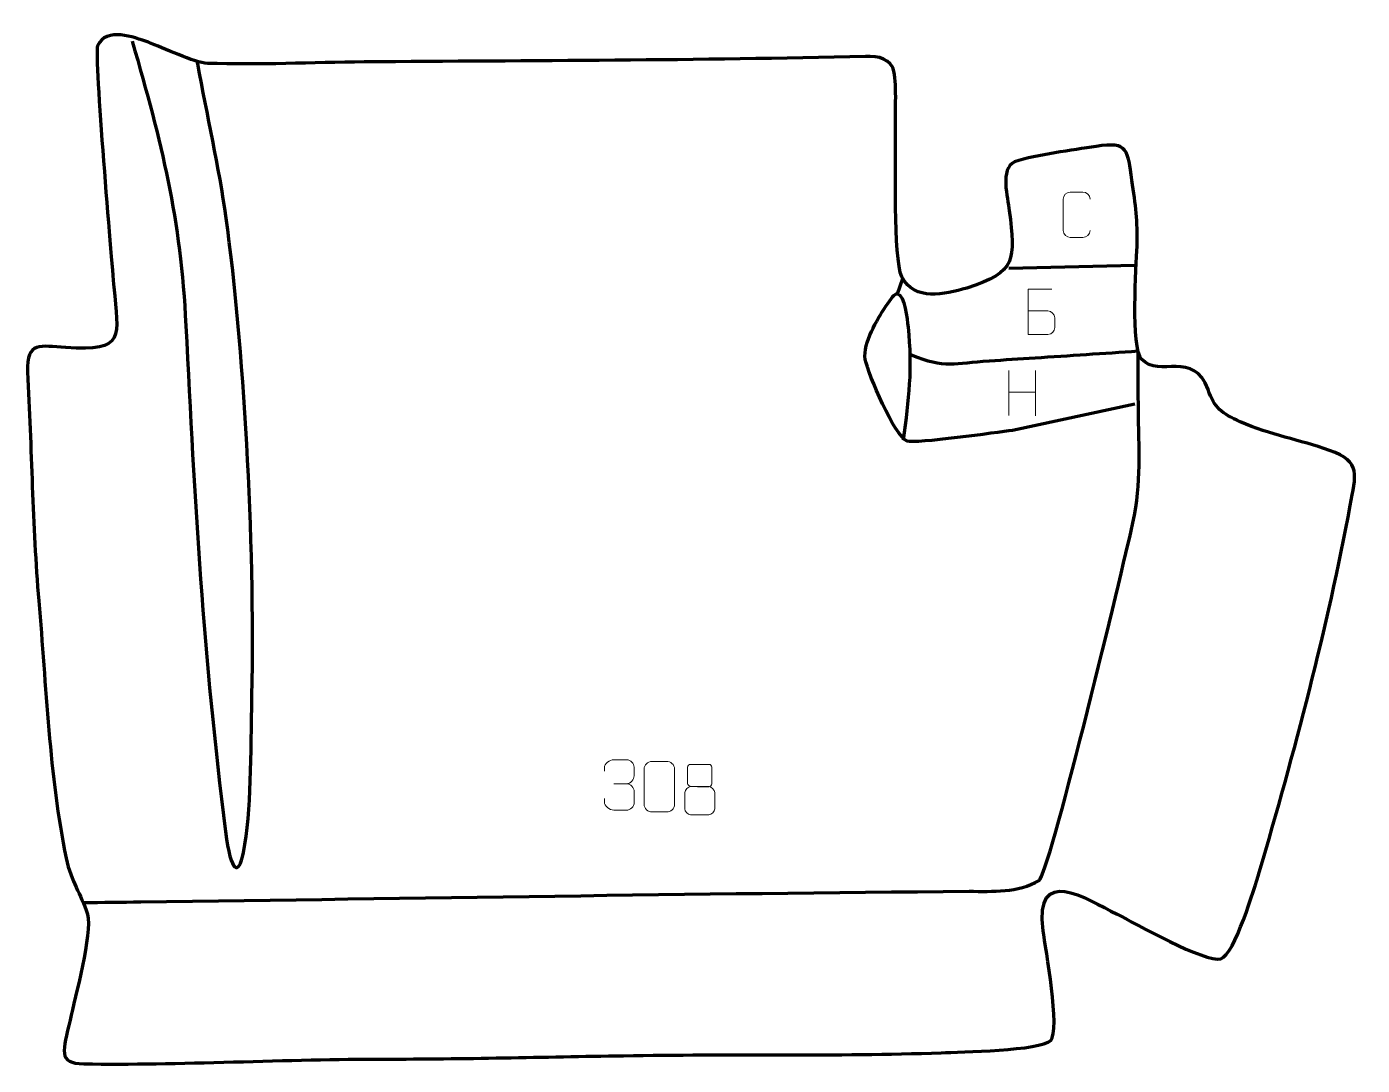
# Model space of a CAD drawing. Header units: millimetres. Extents: x -534 to 127, y 85 to 599.
import ezdxf

# ---------------------------------------------------------------- set-up
doc = ezdxf.new("R2010")
doc.units = ezdxf.units.MM
doc.header["$MEASUREMENT"] = 0
doc.layers.add('layer 2', color=7, linetype='Continuous')
doc.layers.add('layer 3', color=7, linetype='Continuous')

msp = doc.modelspace()

# ---------------------------------------------------------------- linework, layer by layer
at = {"layer": 'layer 2', "color": 140, "lineweight": 158}
for points, knots in [([(-481.5519, 591.7101), (-466.9332, 540.7376), (-457.6871, 504.5049), (-455.0224, 450.931), (-455.0224, 450.931), (-450.6847, 363.7183), (-446.4328, 287.1429), (-435.4035, 200.6803), (-435.4035, 200.6803), (-432.723, 179.6669), (-428.82, 178.5088), (-426.5497, 190.282), (-426.5497, 190.282), (-422.5174, 211.1915), (-422.9683, 238.2974), (-422.3406, 267.7889), (-422.3406, 267.7889), (-420.679, 345.8556), (-426.5579, 443.0249), (-435.0843, 504.1412), (-435.0843, 504.1412), (-438.664, 529.8006), (-444.4666, 555.0145), (-449.1617, 580.4961), (-449.1617, 580.4961), (-449.1617, 580.4961), (-449.3815, 581.689), (-449.3815, 581.689)], [0, 0, 0, 0, 0.125, 0.125, 0.125, 0.125, 0.25, 0.25, 0.25, 0.25, 0.375, 0.375, 0.375, 0.375, 0.5, 0.5, 0.5, 0.5, 0.625, 0.625, 0.625, 0.625, 0.75, 0.75, 0.75, 0.75, 1, 1, 1, 1]), ([(14.6432, 412.056), (14.6432, 412.056), (-45.9466, 399.0914), (-45.9466, 399.0914), (-45.9466, 399.0914), (-53.3618, 398.2139), (-94.4258, 392.3323), (-98.0571, 393.8566), (-98.0571, 393.8566), (-104.5858, 396.597), (-117.181, 426.8366), (-118.8875, 434.28), (-118.8875, 434.28), (-119.8887, 442.437), (-113.0792, 454.0249), (-108.625, 460.52), (-108.625, 460.52), (-106.034, 464.2981), (-104.4164, 467.0377), (-102.9346, 466.7324), (-102.9346, 466.7324), (-99.2895, 465.9812), (-98.0814, 453.9729), (-97.6756, 450.2638), (-97.6756, 450.2638), (-95.4289, 429.7334), (-97.4, 414.5746), (-100.0816, 394.3809)], [0, 0, 0, 0, 0.125, 0.125, 0.125, 0.125, 0.25, 0.25, 0.25, 0.25, 0.375, 0.375, 0.375, 0.375, 0.5, 0.5, 0.5, 0.5, 0.625, 0.625, 0.625, 0.625, 0.75, 0.75, 0.75, 0.75, 1, 1, 1, 1]), ([(-505.8748, 165.5419), (-496.3648, 165.6631), (-486.8548, 165.7843), (-477.3448, 165.9055), (-477.3448, 165.9055), (-340.7059, 167.6476), (-204.0459, 170.0726), (-67.4055, 171.1062), (-67.4055, 171.1062), (-55.7731, 171.1432), (-43.2367, 170.2124), (-32.8387, 176.4957), (-32.8387, 176.4957), (-27.8411, 179.5157), (5.8749, 319.7796), (12.7609, 349.3909), (12.7609, 349.3909), (17.7933, 371.11), (16.6758, 385.3711), (16.3473, 407.1088), (16.3473, 407.1088), (16.2778, 417.5475), (16.2094, 427.9862), (16.1399, 438.4248)], [0, 0, 0, 0, 0.14285714, 0.14285714, 0.14285714, 0.14285714, 0.28571429, 0.28571429, 0.28571429, 0.28571429, 0.42857143, 0.42857143, 0.42857143, 0.42857143, 0.57142857, 0.57142857, 0.57142857, 0.57142857, 0.71428571, 0.71428571, 0.71428571, 0.71428571, 1, 1, 1, 1]), ([(-96.0499, 436.5364), (-79.4525, 429.7157), (-74.6484, 432.3713), (-57.3304, 433.5684), (-57.3304, 433.5684), (-49.8346, 434.0866), (-42.3331, 434.5517), (-34.8354, 435.0465), (-34.8354, 435.0465), (-17.8437, 436.1726), (-0.8519, 437.2987), (16.1399, 438.4248)], [0, 0, 0, 0, 0.25, 0.25, 0.25, 0.25, 0.5, 0.5, 0.5, 0.5, 1, 1, 1, 1])]:
    msp.add_open_spline(points, degree=3, knots=knots, dxfattribs=at)
for points in [[(-47.799, 479.3923), (-47.799, 479.3923), (14.5105, 480.8475), (14.5105, 480.8475)], [(-102.9346, 466.7324), (-102.9346, 466.7324), (-100.289, 474.2273), (-100.289, 474.2273)]]:
    msp.add_open_spline(points, degree=3, dxfattribs=at)
at = {"layer": 'layer 3', "color": 242, "lineweight": 158}
msp.add_open_spline([(-238.5026, 89.7656), (-278.0566, 89.2193), (-317.6068, 88.0648), (-357.1645, 88.1273), (-357.1645, 88.1273), (-402.2442, 88.1985), (-460.6469, 85.0426), (-505.5336, 85.7331), (-505.5336, 85.7331), (-518.7164, 85.9359), (-515.6258, 92.3438), (-512.3288, 107.4354), (-512.3288, 107.4354), (-509.8819, 118.6361), (-501.2097, 150.1785), (-503.7499, 159.7888), (-503.7499, 159.7888), (-507.1333, 170.3851), (-511.6326, 175.4059), (-514.2908, 187.5), (-514.2908, 187.5), (-522.6563, 228.1282), (-524.1666, 273.2092), (-527.8302, 314.7819), (-527.8302, 314.7819), (-530.9144, 352.2674), (-531.3471, 390.3957), (-533.4178, 428.069), (-533.4178, 428.069), (-533.7827, 443.5024), (-527.1567, 440.9113), (-514.438, 440.0692), (-514.438, 440.0692), (-484.5968, 438.0933), (-488.5622, 445.3132), (-490.6511, 470.0926), (-490.6511, 470.0926), (-491.6867, 482.3761), (-500.5819, 584.307), (-498.6981, 589.4586), (-498.6981, 589.4586), (-494.3456, 598.8525), (-480.804, 593.7403), (-473.5987, 591.1521), (-473.5987, 591.1521), (-466.2387, 588.5084), (-451.1068, 580.9562), (-444.2148, 580.7178), (-444.2148, 580.7178), (-418.9547, 579.844), (-392.2842, 581.1832), (-366.8228, 581.4021), (-366.8228, 581.4021), (-284.147, 582.1128), (-201.411, 582.0586), (-118.7787, 584.1559), (-118.7787, 584.1559), (-112.2734, 584.3212), (-105.9532, 583.1936), (-104.501, 576.2612), (-104.501, 576.2612), (-103.2452, 570.266), (-104.054, 553.8748), (-103.9115, 546.3843), (-103.9115, 546.3843), (-103.7321, 533.1743), (-104.9716, 484.365), (-100.7998, 475.1403), (-100.7998, 475.1403), (-94.2981, 462.7505), (-79.6892, 466.4732), (-68.6227, 469.5833), (-68.6227, 469.5833), (-43.7446, 477.3563), (-44.6901, 483.5606), (-47.5436, 507.8834), (-47.5436, 507.8834), (-48.2926, 514.2679), (-52.3874, 528.4662), (-44.9414, 532.0407), (-44.9414, 532.0407), (-33.6398, 535.7031), (-16.6429, 537.7318), (-4.5016, 539.6524), (-4.5016, 539.6524), (11.497, 542.1832), (10.9349, 537.6396), (13.1087, 523.0044), (13.1087, 523.0044), (15.0225, 510.1603), (16.0278, 503.2677), (15.6635, 490.1683), (15.6635, 490.1683), (15.2359, 480.5407), (12.5066, 440.221), (17.89, 434.3872), (17.89, 434.3872), (26.6635, 424.8795), (43.9177, 439.0208), (50.7915, 419.3505), (50.7915, 419.3505), (53.9351, 410.3546), (57.6897, 407.5427), (66.627, 403.3546), (66.627, 403.3546), (81.9528, 396.8787), (95.8357, 394.5171), (110.8838, 389.2509), (110.8838, 389.2509), (127.1186, 383.5694), (123.773, 376.9393), (121.1141, 361.9493), (121.1141, 361.9493), (110.0169, 301.4634), (93.4231, 239.4209), (76.1356, 180.3414), (76.1356, 180.3414), (73.6864, 172.7867), (63.97, 139.7809), (57.1732, 137.7648), (57.1732, 137.7648), (49.5094, 135.4915), (14.6018, 155.3274), (5.7755, 159.7602), (5.7755, 159.7602), (-10.033, 167.6385), (-35.0017, 184.6102), (-30.8251, 151.6046), (-30.8251, 151.6046), (-29.5771, 143.0103), (-22.1849, 102.2554), (-27.0639, 97.2947), (-27.0639, 97.2947), (-31.9663, 92.31), (-72.0465, 91.5829), (-81.2124, 91.2561), (-81.2124, 91.2561), (-133.6091, 89.3881), (-186.0867, 90.7743), (-238.5026, 89.7656)], degree=3, knots=[0, 0, 0, 0, 0.02777778, 0.02777778, 0.02777778, 0.02777778, 0.05555556, 0.05555556, 0.05555556, 0.05555556, 0.08333333, 0.08333333, 0.08333333, 0.08333333, 0.11111111, 0.11111111, 0.11111111, 0.11111111, 0.13888889, 0.13888889, 0.13888889, 0.13888889, 0.16666667, 0.16666667, 0.16666667, 0.16666667, 0.19444444, 0.19444444, 0.19444444, 0.19444444, 0.22222222, 0.22222222, 0.22222222, 0.22222222, 0.25, 0.25, 0.25, 0.25, 0.27777778, 0.27777778, 0.27777778, 0.27777778, 0.30555556, 0.30555556, 0.30555556, 0.30555556, 0.33333333, 0.33333333, 0.33333333, 0.33333333, 0.36111111, 0.36111111, 0.36111111, 0.36111111, 0.38888889, 0.38888889, 0.38888889, 0.38888889, 0.41666667, 0.41666667, 0.41666667, 0.41666667, 0.44444444, 0.44444444, 0.44444444, 0.44444444, 0.47222222, 0.47222222, 0.47222222, 0.47222222, 0.5, 0.5, 0.5, 0.5, 0.52777778, 0.52777778, 0.52777778, 0.52777778, 0.55555556, 0.55555556, 0.55555556, 0.55555556, 0.58333333, 0.58333333, 0.58333333, 0.58333333, 0.61111111, 0.61111111, 0.61111111, 0.61111111, 0.63888889, 0.63888889, 0.63888889, 0.63888889, 0.66666667, 0.66666667, 0.66666667, 0.66666667, 0.69444444, 0.69444444, 0.69444444, 0.69444444, 0.72222222, 0.72222222, 0.72222222, 0.72222222, 0.75, 0.75, 0.75, 0.75, 0.77777778, 0.77777778, 0.77777778, 0.77777778, 0.80555556, 0.80555556, 0.80555556, 0.80555556, 0.83333333, 0.83333333, 0.83333333, 0.83333333, 0.86111111, 0.86111111, 0.86111111, 0.86111111, 0.88888889, 0.88888889, 0.88888889, 0.88888889, 0.91666667, 0.91666667, 0.91666667, 0.91666667, 0.94444444, 0.94444444, 0.94444444, 0.94444444, 1, 1, 1, 1], dxfattribs=at)
at = {"layer": 'layer 3', "color": 250, "lineweight": 9}
for points, knots in [([(-7.5749, 498.0544), (-7.7001, 495.9734), (-9.2023, 494.6482), (-11.126, 494.6385), (-11.126, 494.6385), (-13.2146, 494.6388), (-15.3032, 494.6388), (-17.3915, 494.6385), (-17.3915, 494.6385), (-19.1157, 494.5441), (-20.8821, 496.232), (-20.8721, 498.0388), (-20.8721, 498.0388), (-20.8717, 503.207), (-20.8717, 508.3747), (-20.8721, 513.5421), (-20.8721, 513.5421), (-20.8683, 515.4572), (-19.3038, 516.9971), (-17.3759, 516.985), (-17.3759, 516.985), (-15.2929, 516.985), (-13.2094, 516.985), (-11.126, 516.985), (-11.126, 516.985), (-9.3825, 517.0168), (-7.5988, 515.6809), (-7.5749, 513.4975)], [0, 0, 0, 0, 0.125, 0.125, 0.125, 0.125, 0.25, 0.25, 0.25, 0.25, 0.375, 0.375, 0.375, 0.375, 0.5, 0.5, 0.5, 0.5, 0.625, 0.625, 0.625, 0.625, 0.75, 0.75, 0.75, 0.75, 1, 1, 1, 1]), ([(-38.3163, 458.212), (-35.0573, 458.2124), (-31.798, 458.2124), (-28.5383, 458.212), (-28.5383, 458.212), (-26.7689, 458.1965), (-25.046, 456.6415), (-25.046, 454.8057), (-25.046, 454.8057), (-25.0464, 453.7949), (-25.0464, 451.0636), (-25.046, 450.0525), (-25.046, 450.0525), (-25.0302, 448.3884), (-26.4115, 446.5846), (-28.4908, 446.5998), (-28.4908, 446.5998), (-31.7508, 446.6001), (-35.0105, 446.6001), (-38.2699, 446.5998), (-38.2699, 446.5998), (-38.2699, 454.0502), (-38.2699, 461.5003), (-38.2699, 468.9501), (-38.2699, 468.9501), (-36.1438, 468.9501), (-28.6721, 468.9501), (-26.5457, 468.9501)], [0, 0, 0, 0, 0.125, 0.125, 0.125, 0.125, 0.25, 0.25, 0.25, 0.25, 0.375, 0.375, 0.375, 0.375, 0.5, 0.5, 0.5, 0.5, 0.625, 0.625, 0.625, 0.625, 0.75, 0.75, 0.75, 0.75, 1, 1, 1, 1]), ([(-247.9234, 230.5273), (-247.9234, 230.5273), (-247.9234, 232.3845), (-247.9234, 232.3845), (-247.9234, 232.3845), (-247.9377, 234.1264), (-245.2732, 236.2445), (-243.2141, 236.2218), (-243.2141, 236.2218), (-241.15, 236.2218), (-239.086, 236.2218), (-237.0223, 236.2218), (-237.0223, 236.2218), (-234.8278, 236.2306), (-233.2295, 234.3838), (-233.1851, 232.4717), (-233.1851, 232.4717), (-233.1855, 231.0366), (-233.1855, 229.6015), (-233.1851, 228.166), (-233.1851, 228.166), (-233.2337, 226.5125), (-234.8363, 224.2825), (-237.0346, 224.2925), (-237.0346, 224.2925), (-234.8309, 224.2813), (-233.2229, 222.4781), (-233.1689, 220.4186), (-233.1689, 220.4186), (-233.1693, 218.6339), (-233.1693, 216.8492), (-233.1689, 215.0641), (-233.1689, 215.0641), (-233.1588, 213.0027), (-235.2137, 211.2396), (-237.0346, 211.2477), (-237.0346, 211.2477), (-239.0999, 211.248), (-241.1651, 211.248), (-243.2307, 211.2477), (-243.2307, 211.2477), (-245.3993, 211.2592), (-247.9303, 213.6594), (-247.9489, 215.1212), (-247.9489, 215.1212), (-247.9489, 215.1212), (-247.9489, 217.0298), (-247.9489, 217.0298)], [0, 0, 0, 0, 0.07692308, 0.07692308, 0.07692308, 0.07692308, 0.15384615, 0.15384615, 0.15384615, 0.15384615, 0.23076923, 0.23076923, 0.23076923, 0.23076923, 0.30769231, 0.30769231, 0.30769231, 0.30769231, 0.38461538, 0.38461538, 0.38461538, 0.38461538, 0.46153846, 0.46153846, 0.46153846, 0.46153846, 0.53846154, 0.53846154, 0.53846154, 0.53846154, 0.61538462, 0.61538462, 0.61538462, 0.61538462, 0.69230769, 0.69230769, 0.69230769, 0.69230769, 0.76923077, 0.76923077, 0.76923077, 0.76923077, 0.84615385, 0.84615385, 0.84615385, 0.84615385, 1, 1, 1, 1]), ([(-224.3176, 235.3625), (-221.9515, 235.3625), (-219.585, 235.3625), (-217.2185, 235.3625), (-217.2185, 235.3625), (-215.238, 235.3981), (-213.212, 233.9038), (-213.1849, 231.4617), (-213.1849, 231.4617), (-213.1853, 225.7043), (-213.1853, 219.9465), (-213.1849, 214.1883), (-213.1849, 214.1883), (-213.327, 211.8607), (-215.0334, 210.3784), (-217.2185, 210.3676), (-217.2185, 210.3676), (-219.5909, 210.368), (-221.9633, 210.368), (-224.3353, 210.3676), (-224.3353, 210.3676), (-226.2938, 210.262), (-228.3002, 212.1499), (-228.2888, 214.1709), (-228.2888, 214.1709), (-228.2884, 219.9515), (-228.2884, 225.7318), (-228.2888, 231.5116), (-228.2888, 231.5116), (-228.2845, 233.6536), (-226.5074, 235.3761), (-224.3176, 235.3625)], [0, 0, 0, 0, 0.11111111, 0.11111111, 0.11111111, 0.11111111, 0.22222222, 0.22222222, 0.22222222, 0.22222222, 0.33333333, 0.33333333, 0.33333333, 0.33333333, 0.44444444, 0.44444444, 0.44444444, 0.44444444, 0.55555556, 0.55555556, 0.55555556, 0.55555556, 0.66666667, 0.66666667, 0.66666667, 0.66666667, 0.77777778, 0.77777778, 0.77777778, 0.77777778, 1, 1, 1, 1]), ([(-206.7147, 232.4517), (-206.7147, 230.2387), (-206.7147, 226.5564), (-206.7147, 224.3431), (-206.7147, 224.3431), (-206.6997, 223.8357), (-205.8923, 222.9043), (-205.1922, 222.9055), (-205.1922, 222.9055), (-202.2223, 222.9057), (-199.2521, 222.8208), (-196.2817, 222.8205), (-196.2817, 222.8205), (-195.4846, 222.8247), (-194.7639, 223.615), (-194.7665, 224.3357), (-194.7665, 224.3357), (-194.7668, 226.5517), (-194.7668, 230.2364), (-194.7665, 232.4517), (-194.7665, 232.4517), (-194.785, 233.1625), (-195.3964, 233.9229), (-196.2303, 233.9155), (-196.2303, 233.9155), (-199.2474, 233.9152), (-202.2643, 233.9152), (-205.2809, 233.9155), (-205.2809, 233.9155), (-205.9073, 233.9231), (-206.7314, 233.2121), (-206.7147, 232.4517)], [0, 0, 0, 0, 0.11111111, 0.11111111, 0.11111111, 0.11111111, 0.22222222, 0.22222222, 0.22222222, 0.22222222, 0.33333333, 0.33333333, 0.33333333, 0.33333333, 0.44444444, 0.44444444, 0.44444444, 0.44444444, 0.55555556, 0.55555556, 0.55555556, 0.55555556, 0.66666667, 0.66666667, 0.66666667, 0.66666667, 0.77777778, 0.77777778, 0.77777778, 0.77777778, 1, 1, 1, 1]), ([(-208.1735, 219.9335), (-208.1735, 216.7627), (-208.1735, 215.0606), (-208.1735, 211.8892), (-208.1735, 211.8892), (-208.182, 210.6673), (-206.4841, 208.9746), (-205.2315, 208.9661), (-205.2315, 208.9661), (-202.2484, 208.9664), (-199.2651, 208.9664), (-196.2817, 208.9661), (-196.2817, 208.9661), (-194.9584, 208.9778), (-193.338, 210.5994), (-193.3491, 211.8986), (-193.3491, 211.8986), (-193.3494, 215.0668), (-193.3494, 216.7656), (-193.3491, 219.9335), (-193.3491, 219.9335), (-193.4188, 221.3139), (-194.9966, 222.8925), (-196.302, 222.8864), (-196.302, 222.8864), (-199.2786, 222.8861), (-202.2552, 222.8861), (-205.2315, 222.8864), (-205.2315, 222.8864), (-206.311, 222.8928), (-208.1573, 221.3139), (-208.1735, 219.9335)], [0, 0, 0, 0, 0.11111111, 0.11111111, 0.11111111, 0.11111111, 0.22222222, 0.22222222, 0.22222222, 0.22222222, 0.33333333, 0.33333333, 0.33333333, 0.33333333, 0.44444444, 0.44444444, 0.44444444, 0.44444444, 0.55555556, 0.55555556, 0.55555556, 0.55555556, 0.66666667, 0.66666667, 0.66666667, 0.66666667, 0.77777778, 0.77777778, 0.77777778, 0.77777778, 1, 1, 1, 1])]:
    msp.add_open_spline(points, degree=3, knots=knots, dxfattribs=at)
for points in [[(-47.7639, 428.7334), (-47.7639, 428.7334), (-47.7639, 406.5407), (-47.7639, 406.5407)], [(-34.6482, 428.7334), (-34.6482, 428.7334), (-34.6482, 406.3831), (-34.6482, 406.3831)], [(-47.7464, 418.091), (-47.7464, 418.091), (-34.6482, 418.091), (-34.6482, 418.091)], [(-243.2137, 224.2821), (-243.2137, 224.2821), (-237.0173, 224.2821), (-237.0173, 224.2821)]]:
    msp.add_open_spline(points, degree=3, dxfattribs=at)

doc.saveas('drawing.dxf')
